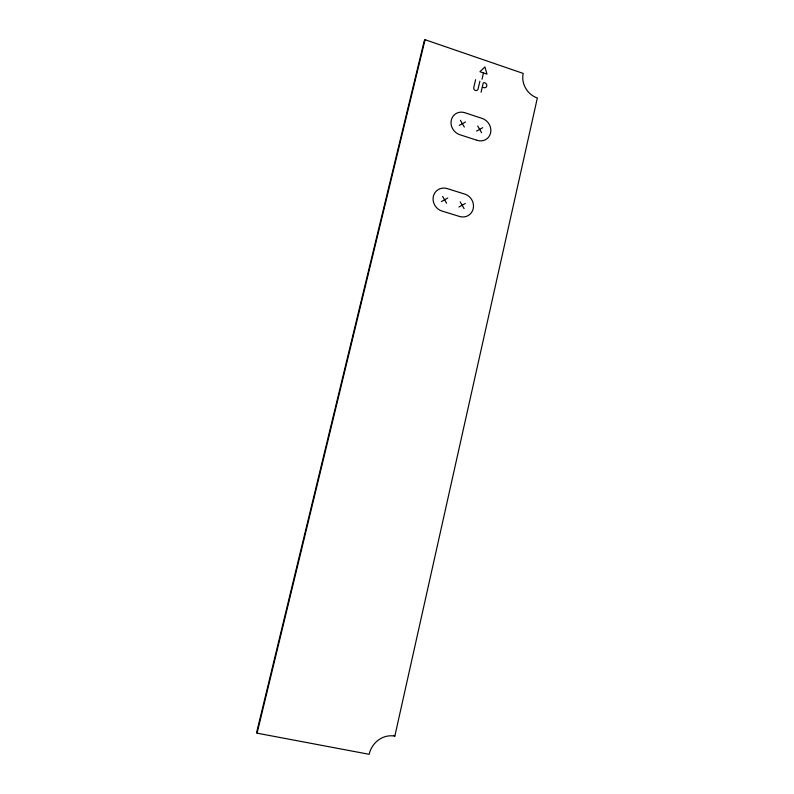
<?xml version="1.0" encoding="UTF-8"?>
<svg xmlns="http://www.w3.org/2000/svg" width="794" height="794" viewBox="0 0 794 794"><rect width="100%" height="100%" fill="white"/><g stroke="black" fill="none" stroke-linecap="round" stroke-linejoin="round"><path stroke-width="1.19" d="M394.826 736.127L537.349 97.99A19.999 17.835 54.2 0 1 523.206 73.425L425.068 39.7L424.185 41.06L256.651 732.366L257.067 733.17L369.141 754.3A22.778 20.952 -66.5 0 1 394.826 736.127L393.983 735.323M481.065 92.233L483.099 83.489A1.27 1.141 51.2 0 1 484.529 82.735L484.896 82.854A2.61 2.352 51.3 0 1 486.742 86.05A2.61 2.352 51.3 0 1 483.794 87.618L482.504 87.181M475.596 79.698L473.76 87.578A2.352 2.124 50.9 0 0 475.417 90.447A2.352 2.124 50.9 0 0 478.077 89.027L479.904 81.167M482.018 79.211L483.486 72.929L487 74.13L484.886 66.895L479.963 71.728L483.228 72.85M257.067 733.17L425.068 39.7M458.962 207.036L465.294 203.472M441.404 201.597L447.786 198.014M476.539 131.06L482.762 127.675M459.24 125.392L465.512 121.998M460.163 201.875L464.103 208.633M442.615 196.406L446.575 203.195M477.71 126.008L481.591 132.717M460.421 120.321L464.331 127.06M459.537 216.464L441.97 211.045A12.049 11.195 53.4 0 1 433.365 196.336A12.049 11.195 53.4 0 1 447.211 188.595L464.708 194.073A11.989 11.116 55 0 1 473.214 208.713A11.989 11.116 55 0 1 459.537 216.464M477.125 140.33L459.805 134.692A11.96 10.898 51.3 0 1 451.31 120.083A11.96 10.898 51.3 0 1 464.937 112.738L482.176 118.435A11.9 10.828 52.6 0 1 490.573 132.965A11.9 10.828 52.6 0 1 477.125 140.33"/></g></svg>
